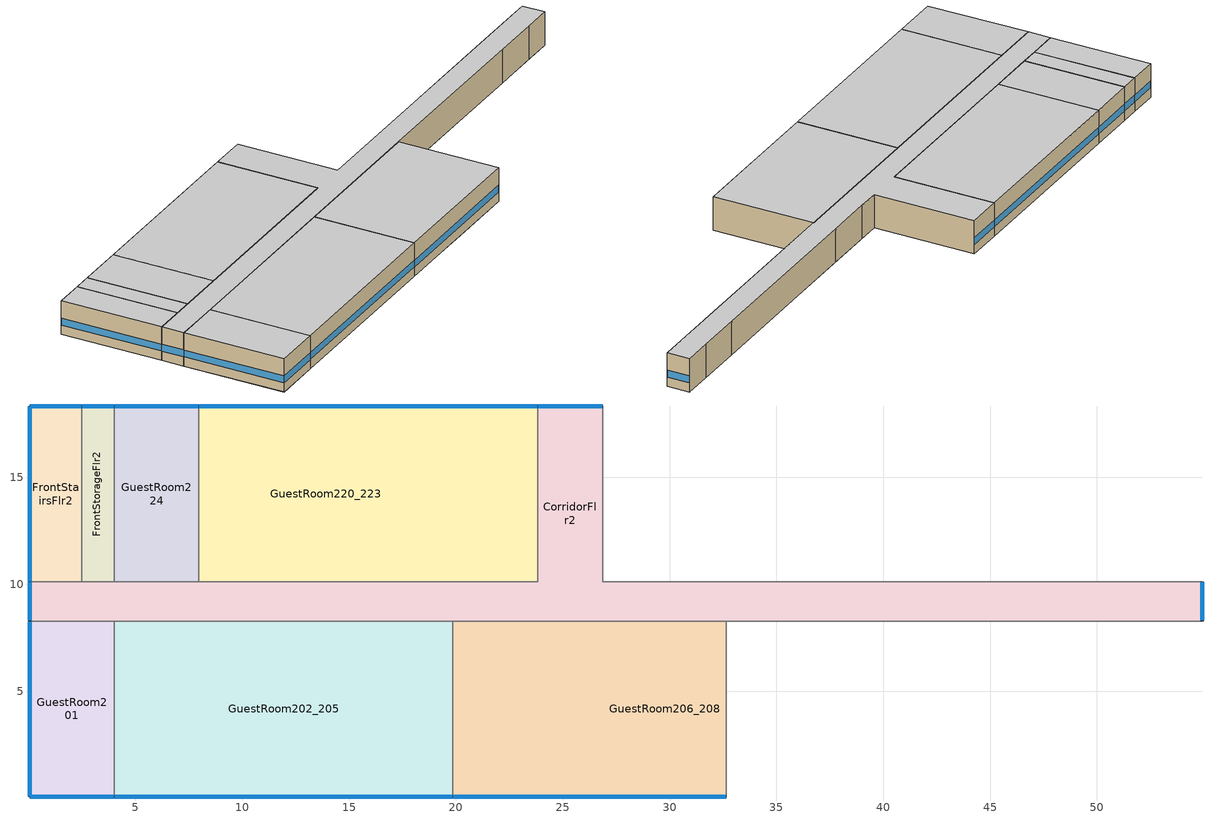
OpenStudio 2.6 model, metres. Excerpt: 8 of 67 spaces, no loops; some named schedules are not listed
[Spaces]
CorridorFlr2
 floor to CorridorFlr1: 26.87,18.34 26.87,10.11 54.91,10.11 54.91,8.28 0.05,8.28 0.05,10.11 23.82,10.11 23.82,18.34 z3.35
 wall outside: 0.05,10.11 0.05,8.28 / 54.91,8.28 54.91,10.11 / 26.87,18.34 23.82,18.34 z3.35:6.1
 wall to GuestRoom201: 0.05,8.28 4.01,8.28 z3.35:6.1
 wall to GuestRoom213: 48.51,8.28 52.47,8.28 z3.35:6.1
 wall to GuestRoom219: 32.66,10.11 28.7,10.11 z3.35:6.1
 wall to GuestRoom209_212: 32.66,8.28 48.51,8.28 z3.35:6.1
 wall to FrontStorageFlr2: 4.01,10.11 2.49,10.11 z3.35:6.1
 wall to RearStairsFlr2: 54.91,10.11 52.47,10.11 z3.35:6.1
 wall to ElevatorCoreFlr2: 28.7,10.11 26.87,10.11 26.87,18.34 z3.35:6.1
 wall to GuestRoom215_218: 48.51,10.11 32.66,10.11 z3.35:6.1
 wall to RearStorageFlr2: 52.47,8.28 54.91,8.28 z3.35:6.1
 wall to FrontStairsFlr2: 2.49,10.11 0.05,10.11 z3.35:6.1
 wall to GuestRoom206_208: 19.86,8.28 32.66,8.28 z3.35:6.1
 wall to GuestRoom220_223: 23.82,18.34 23.82,10.11 7.97,10.11 z3.35:6.1
 wall to GuestRoom202_205: 4.01,8.28 19.86,8.28 z3.35:6.1
 wall to GuestRoom224: 7.97,10.11 4.01,10.11 z3.35:6.1
 wall to GuestRoom214: 52.47,10.11 48.51,10.11 z3.35:6.1
 window: 0.05,10.08 0.05,8.3 / 54.91,8.3 54.91,10.08 z4.11:4.68; 26.85,18.34 23.85,18.34 z4.11:4.67
 ceiling to CorridorFlr3: 54.91,8.28 54.91,10.11 26.87,10.11 26.87,18.34 23.82,18.34 23.82,10.11 0.05,10.11 0.05,8.28 z6.1
GuestRoom201
 floor to FrontLoungeFlr1: 4.01,8.28 4.01,0.05 0.05,0.05 0.05,8.28 z3.35
 wall outside: 0.05,8.28 0.05,0.05 4.01,0.05 z3.35:6.1
 wall to GuestRoom202_205: 4.01,0.05 4.01,8.28 z3.35:6.1
 window: 0.05,8.25 0.05,0.07 / 0.07,0.05 3.99,0.05 z4.11:4.67
 ceiling to GuestRoom301: 4.01,0.05 4.01,8.28 0.05,8.28 0.05,0.05 z6.1
GuestRoom220_223
 floor to FrontOfficeFlr1: 19.86,18.34 19.86,10.11 7.97,10.11 7.97,18.34 z3.35
 floor to ExerciseCenterFlr1: 23.82,18.34 23.82,10.11 19.86,10.11 19.86,18.34 z3.35
 wall outside: 23.82,18.34 7.97,18.34 z3.35:6.1
 wall to GuestRoom224: 7.97,18.34 7.97,10.11 z3.35:6.1
 window: 23.8,18.34 8,18.34 z4.11:4.67
 ceiling to GuestRoom320_323: 23.82,10.11 23.82,18.34 7.97,18.34 7.97,10.11 z6.1
GuestRoom202_205
 floor to FrontLoungeFlr1: 19.86,8.28 19.86,0.05 4.01,0.05 4.01,8.28 z3.35
 wall outside: 4.01,0.05 19.86,0.05 z3.35:6.1
 wall to GuestRoom206_208: 19.86,0.05 19.86,8.28 z3.35:6.1
 window: 4.04,0.05 19.84,0.05 z4.11:4.67
 ceiling to GuestRoom302_305: 19.86,0.05 19.86,8.28 4.01,8.28 4.01,0.05 z6.1
FrontStorageFlr2
 floor to FrontStorageFlr1: 4.01,18.34 4.01,10.11 2.49,10.11 2.49,18.34 z3.35
 wall outside: 4.01,18.34 2.49,18.34 z3.35:6.1
 wall to FrontStairsFlr2: 2.49,18.34 2.49,10.11 z3.35:6.1
 wall to GuestRoom224: 4.01,10.11 4.01,18.34 z3.35:6.1
 window: 3.99,18.34 2.51,18.34 z4.11:4.68
 ceiling to FrontStorageFlr3: 4.01,10.11 4.01,18.34 2.49,18.34 2.49,10.11 z6.1
GuestRoom206_208
 floor to RestroomFlr1: 23.82,8.28 23.82,0.05 19.86,0.05 19.86,8.28 z3.35
 floor to CorridorFlr1: 26.87,8.28 26.87,0.05 23.82,0.05 23.82,8.28 z3.35
 floor to MeetingRoomFlr1: 32.66,8.28 32.66,0.05 26.87,0.05 26.87,8.28 z3.35
 wall outside: 19.86,0.05 32.66,0.05 z3.35:6.1
 wall to GuestRoom209_212: 32.66,0.05 32.66,8.28 z3.35:6.1
 window: 19.89,0.05 32.64,0.05 z4.11:4.67
 ceiling to GuestRoom306_308: 32.66,0.05 32.66,8.28 19.86,8.28 19.86,0.05 z6.1
GuestRoom224
 floor to FrontOfficeFlr1: 7.97,18.34 7.97,10.11 4.01,10.11 4.01,18.34 z3.35
 wall outside: 7.97,18.34 4.01,18.34 z3.35:6.1
 window: 7.95,18.34 4.04,18.34 z4.11:4.67
 ceiling to GuestRoom324: 7.97,10.11 7.97,18.34 4.01,18.34 4.01,10.11 z6.1
FrontStairsFlr2
 floor to FrontStairsFlr1: 2.49,18.34 2.49,10.11 0.05,10.11 0.05,18.34 z3.35
 wall outside: 2.49,18.34 0.05,18.34 0.05,10.11 z3.35:6.1
 window: 2.46,18.34 0.07,18.34 z4.11:4.68; 0.05,18.31 0.05,10.13 z4.11:4.67
 ceiling to FrontStairsFlr3: 2.49,10.11 2.49,18.34 0.05,18.34 0.05,10.11 z6.1
[Site]
Kuujjuaq AP_QC_CAN: Latitude {deg}=58.1; Longitude {deg}=-68.417; Time Zone {hr}=-5; Elevation {m}=39.9; Terrain=Suburbs
[Building]
SmallHotel-CAN_QC_Kuujjuaq.AP.719060_CWEC2016.epw created: 2018-10-11 19:08:58 +0000: North Axis {deg}=180; Default Construction Set=BTAP-Mass at hdd = 8550.0; Standards Number of Stories=4; Standards Number of Above Ground Stories=4; Standards Building Type=SmallHotel
[Site:WaterMainsTemperature]
Calculation Method=Correlation; Annual Average Outdoor Air Temperature {C}=-3.825; Maximum Difference In Monthly Average Outdoor Air Temperatures {deltaC}=36
[Site:GroundTemperature:BuildingSurface]
19.527, 19.502, 19.536, 19.598, 20.002, 21.64, 22.225, 22.375, 21.449, 20.121, 19.802, 19.633
[SizingPeriod:DesignDay] Barometric Pressure {Pa}=100847; Sky Clearness=0; Rain Indicator=0; Snow Indicator=0; Day of Month=21; Daylight Saving Time Indicator=0; Humidity Indicating Type=Wetbulb; Dry-Bulb Temperature Range Modifier Type=DefaultMultipliers
Name | Maximum Dry-Bulb Temperature {C} | Daily Dry-Bulb Temperature Range {deltaC} | Humidity Indicating Conditions at Maximum Dry-Bulb | Wind Speed {m/s} | Wind Direction {deg} | Month | Day Type | Solar Model Indicator | ASHRAE Taub | ASHRAE Taud
Kuujjuaq AP Ann Htg 99.6% Condns DB | -36.2 | 0 | -36.2 | 2.2 | 220 | 1 | WinterDesignDay | ASHRAEClearSky
Kuujjuaq AP Ann Clg .4% Condns DB=>MWB | 24.1 | 10.3 | 16.2 | 4 | 210 | 7 | SummerDesignDay | ASHRAETau | 0.364 | 2.418
[Material:NoMass] Roughness=Smooth; Thermal Absorptance=0.9; Solar Absorptance=0.7
Name | Thermal Resistance {m2-K/W} | Visible Absorptance
Typical Carpet Pad | 0.21648 | 0.8
Typical Insulation 1 | 6.78179 | 0.7
Typical Insulation 2 | 5.19354 | 0.7
Typical Insulation 3 | 7.04224 | 0.7
Typical Carpet Pad 2 | 2.57255 | 0.8
Typical Carpet Pad 3 | 4.69593 | 0.8
Typical Insulation 4 | 0.624982 | 0.7
Typical Insulation 5 | 0.625 | 0.7
[Material]
Name | Roughness | Thickness {m} | Conductivity {W/m-K} | Density {kg/m3} | Specific Heat {J/kg-K} | Thermal Absorptance | Solar Absorptance | Visible Absorptance
100mm Normalweight concrete floor | MediumSmooth | 0.1016 | 2.31 | 2322 | 832
G01 13mm gypsum board | Smooth | 0.0127 | 0.16 | 800 | 1090 | 0.9 | 0.7 | 0.5
G05 25mm wood | MediumSmooth | 0.0254 | 0.15 | 608 | 1630 | 0.9 | 0.5 | 0.5
4 in. Normalweight Concrete Floor | MediumRough | 0.1016 | 2.31 | 2322 | 832 | 0.9 | 0.7 | 0.7
1IN Stucco | Smooth | 0.0253 | 0.6918 | 1858 | 837 | 0.9 | 0.7 | 0.92
8IN CONCRETE HW RefBldg | Rough | 0.2032 | 1.311 | 2240 | 836.8 | 0.9 | 0.7 | 0.7
1/2IN Gypsum | Smooth | 0.0127 | 0.16 | 784.9 | 830 | 0.9 | 0.4 | 0.4
Metal Roof Surface; F08 Metal surface | Smooth | 0.0008 | 45.28 | 7824 | 500 | 0.9 | 0.7 | 0.7
6 in. Normalweight Concrete Floor | MediumRough | 0.1524 | 2.31 | 2322 | 832 | 0.9 | 0.7 | 0.7
[Construction]
BTAP-Int-Floor: 100mm Normalweight concrete floor, Typical Carpet Pad
BTAP-Int-Wall: G01 13mm gypsum board, G01 13mm gypsum board
BTAP-Int-Ceiling: Typical Carpet Pad, 100mm Normalweight concrete floor
BTAP-Ext-DaylightDiffuser: SimpleGlazing
BTAP-Int-Door: G05 25mm wood
BTAP-Ext-Floor-Mass:U-0.142: Typical Insulation 1, 4 in. Normalweight Concrete Floor, Typical Carpet Pad
BTAP-Ext-Wall-Mass:U-0.183: 1IN Stucco, 8IN CONCRETE HW RefBldg, Typical Insulation 2, 1/2IN Gypsum
BTAP-Ext-Roof-Metal:U-0.142: Metal Roof Surface, Typical Insulation 3
BTAP-Grnd-Floor-Mass:U-0.379: 6 in. Normalweight Concrete Floor, Typical Carpet Pad 2
BTAP-Grnd-Roof-Mass:U-0.21: 6 in. Normalweight Concrete Floor, Typical Carpet Pad 3
BTAP-Ext-Door:U-1.6: F08 Metal surface, Typical Insulation 4
BTAP-Ext-OverHeadDoor:U-1.6: Typical Insulation 5
BTAP-Ext-DaylightDiffuser:U=0.160 SHGC=0.600: SimpleGlazing:U=0.160 SHGC=0.600
[DefaultConstructionSet]
BTAP-Mass at hdd = 8550.0: Default Exterior Surface Constructions=BTAP-Mass at hdd = 8550.0; Default Interior Surface Constructions=Default Surface Constructions 2; Default Ground Contact Surface Constructions=BTAP-Mass at hdd = 8550.0 1; Default Exterior SubSurface Constructions=BTAP-Mass at hdd = 8550.0; Default Interior SubSurface Constructions=Default Sub Surface Constructions 2; Interior Partition Construction=BTAP-Int-Door
[DefaultSurfaceConstructions]
Name | Floor Construction | Wall Construction | Roof Ceiling Construction
Default Surface Constructions 2 | BTAP-Int-Floor | BTAP-Int-Wall | BTAP-Int-Ceiling
BTAP-Mass at hdd = 8550.0 | BTAP-Ext-Floor-Mass:U-0.142 | BTAP-Ext-Wall-Mass:U-0.183 | BTAP-Ext-Roof-Metal:U-0.142
BTAP-Mass at hdd = 8550.0 1 | BTAP-Grnd-Floor-Mass:U-0.379 | BTAP-Grnd-Roof-Mass:U-0.21 | BTAP-Grnd-Roof-Mass:U-0.21
[DefaultSubSurfaceConstructions]
Name | Fixed Window Construction | Operable Window Construction | Door Construction | Glass Door Construction | Overhead Door Construction | Skylight Construction | Tubular Daylight Dome Construction | Tubular Daylight Diffuser Construction
Default Sub Surface Constructions 2 | BTAP-Ext-DaylightDiffuser | BTAP-Ext-DaylightDiffuser | BTAP-Int-Door
BTAP-Mass at hdd = 8550.0 | BTAP-Ext-DaylightDiffuser:U=0.160 SHGC=0.600 | BTAP-Ext-DaylightDiffuser:U=0.160 SHGC=0.600 | BTAP-Ext-Door:U-1.6 | BTAP-Ext-DaylightDiffuser:U=0.160 SHGC=0.600 | BTAP-Ext-OverHeadDoor:U-1.6 | BTAP-Ext-DaylightDiffuser:U=0.160 SHGC=0.600 | BTAP-Ext-DaylightDiffuser:U=0.160 SHGC=0.600 | BTAP-Ext-DaylightDiffuser:U=0.160 SHGC=0.600
[WindowMaterial:SimpleGlazingSystem] Solar Heat Gain Coefficient=0.6; Visible Transmittance=0.21
Name | U-Factor {W/m2-K}
SimpleGlazing | 2.2
SimpleGlazing:U=0.160 SHGC=0.600 | 1.6
[Space] Building Story=BuildingStory2
Name | Space Type | Thermal Zone
CorridorFlr2 | Space Function Corr. >= 2.4m wide-sch-F | Sp-CorridorFlr2 Sys-3 Flr-2 Sch-F HPlcmt-north ZN
FrontStairsFlr2 | Space Function Stairway-sch-F | Sp-FrontStairsFlr2 Sys-3 Flr-2 Sch-F HPlcmt-west ZN
GuestRoom224 | Space Function Hway lodging - rooms | Sp-GuestRoom224 Sys-1 Flr-2 Sch-F HPlcmt-north ZN
GuestRoom201 | Space Function Hway lodging - rooms | Sp-GuestRoom201 Sys-1 Flr-2 Sch-F HPlcmt-west ZN
GuestRoom220_223 | Space Function Hway lodging - rooms | Sp-GuestRoom220_223 Sys-1 Flr-2 Sch-F HPlcmt-north ZN
GuestRoom202_205 | Space Function Hway lodging - rooms | Sp-GuestRoom202_205 Sys-1 Flr-2 Sch-F HPlcmt-south ZN
FrontStorageFlr2 | Space Function Storage area - occsens | Sp-FrontStorageFlr2 Sys-4 Flr-2 Sch-E HPlcmt-north ZN
GuestRoom206_208 | Space Function Hway lodging - rooms | Sp-GuestRoom206_208 Sys-1 Flr-2 Sch-F HPlcmt-south ZN
[BuildingStory]
BuildingStory2
[SpaceType] Standards Building Type=Space Function
Name | Default Schedule Set | Design Specification Outdoor Air Object | Standards Space Type
Space Function Corr. >= 2.4m wide-sch-F | Space Function Corr. >= 2.4m wide-sch-F Schedule Set | Space Function Corr. >= 2.4m wide-sch-F Ventilation | Corr. >= 2.4m wide-sch-F
Space Function Stairway-sch-F | Space Function Stairway-sch-F Schedule Set | Space Function Stairway-sch-F Ventilation | Stairway-sch-F
Space Function Storage area - occsens | Space Function Storage area - occsens Schedule Set | Space Function Storage area - occsens Ventilation | Storage area - occsens
Space Function Hway lodging - rooms | Space Function Hway lodging - rooms Schedule Set | Space Function Hway lodging - rooms Ventilation | Hway lodging - rooms
[People:Definition] Number of People Calculation Method=People/Area; Fraction Radiant=0.3
Name | People per Space Floor Area {person/m2}
Space Function Corr. >= 2.4m wide-sch-F People Definition; Space Function Storage area - occsens People Definition | 0.0100104
Space Function Hway lodging - rooms People Definition | 0.0400417
Space Function Stairway-sch-F People Definition | 0.0049514
[People] Work Efficiency Schedule=Work Efficiency Schedule; Clothing Insulation Schedule=Clothing Schedule; Air Velocity Schedule=Air Velocity Schedule; Multiplier=1
Name | People Definition | Space or SpaceType
Space Function Corr. >= 2.4m wide-sch-F People | Space Function Corr. >= 2.4m wide-sch-F People Definition | Space Function Corr. >= 2.4m wide-sch-F
Space Function Hway lodging - rooms People | Space Function Hway lodging - rooms People Definition | Space Function Hway lodging - rooms
Space Function Stairway-sch-F People | Space Function Stairway-sch-F People Definition | Space Function Stairway-sch-F
Space Function Storage area - occsens People | Space Function Storage area - occsens People Definition | Space Function Storage area - occsens
[Lights:Definition] Design Level Calculation Method=Watts/Area; Fraction Radiant=0.5; Fraction Visible=0.2
Name | Watts per Space Floor Area {W/m2}
Space Function Corr. >= 2.4m wide-sch-F Lights Definition | 7.09994
Space Function Hway lodging - rooms Lights Definition | 8.09993
Space Function Stairway-sch-F Lights Definition | 7.39994
Space Function Storage area - occsens Lights Definition | 6.11995
[Lights] Fraction Replaceable=1
Name | Lights Definition | Space or SpaceType
Space Function Corr. >= 2.4m wide-sch-F Lights | Space Function Corr. >= 2.4m wide-sch-F Lights Definition | Space Function Corr. >= 2.4m wide-sch-F
Space Function Hway lodging - rooms Lights | Space Function Hway lodging - rooms Lights Definition | Space Function Hway lodging - rooms
Space Function Stairway-sch-F Lights | Space Function Stairway-sch-F Lights Definition | Space Function Stairway-sch-F
Space Function Storage area - occsens Lights | Space Function Storage area - occsens Lights Definition | Space Function Storage area - occsens
[DesignSpecification:OutdoorAir] Outdoor Air Method=Sum; Outdoor Air Flow per Person {m3/s-person}=0; Outdoor Air Flow Rate {m3/s}=0; Outdoor Air Flow Air Changes per Hour {1/hr}=0
Name | Outdoor Air Flow per Floor Area {m3/s-m2}
Space Function Corr. >= 2.4m wide-sch-F Ventilation; Space Function Stairway-sch-F Ventilation | 0.0003048
Space Function Hway lodging - rooms Ventilation | 0.0005588
Space Function Storage area - occsens Ventilation | 0.0003556
[DefaultScheduleSet] People Activity Level Schedule=NECB-Activity; Infiltration Schedule=Always On
Name | Number of People Schedule | Lighting Schedule | Electric Equipment Schedule
Space Function Corr. >= 2.4m wide-sch-F Schedule Set; Space Function Hway lodging - rooms Schedule Set; Space Function Stairway-sch-F Schedule Set | NECB-F-Occupancy | NECB-F-Lighting | NECB-F-Electric-Equipment
Space Function Storage area - occsens Schedule Set | NECB-E-Occupancy | NECB-E-Lighting | NECB-E-Electric-Equipment
[ThermostatSetpoint:DualSetpoint]
Name | Heating Setpoint Temperature Schedule | Cooling Setpoint Temperature Schedule
Space Function Hway lodging - rooms Thermostat 44; Space Function Hway lodging - rooms Thermostat 45; Space Function Hway lodging - rooms Thermostat 46; Space Function Hway lodging - rooms Thermostat 47; Space Function Hway lodging - rooms Thermostat 48; Space Function Corr. >= 2.4m wide-sch-F Thermostat 6; Space Function Stairway-sch-F Thermostat 12 | NECB-F-Thermostat Setpoint-Heating | NECB-F-Thermostat Setpoint-Cooling
Space Function Storage area - occsens Thermostat 13 | NECB-E-Thermostat Setpoint-Heating | NECB-E-Thermostat Setpoint-Cooling
[ElectricEquipment:Definition] Design Level Calculation Method=Watts/Area; Fraction Radiant=0.5
Name | Watts per Space Floor Area {W/m2}
Space Function Hway lodging - rooms Elec Equip Definition | 2.49998
Space Function Storage area - occsens Elec Equip Definition | 0.999992
[ElectricEquipment]
Name | Electric Equipment Definition | Space or SpaceType
Space Function Hway lodging - rooms Elec Equip | Space Function Hway lodging - rooms Elec Equip Definition | Space Function Hway lodging - rooms
Space Function Storage area - occsens Elec Equip | Space Function Storage area - occsens Elec Equip Definition | Space Function Storage area - occsens
[SpaceInfiltration:DesignFlowRate] Schedule=Always On Discrete; Design Flow Rate Calculation Method=Flow/ExteriorArea; Flow per Exterior Surface Area {m3/s-m2}=0.00025; Constant Term Coefficient=0; Temperature Term Coefficient=0; Velocity Term Coefficient=0.224; Velocity Squared Term Coefficient=0
Name | Space or SpaceType
CorridorFlr2 Infiltration | CorridorFlr2
FrontStairsFlr2 Infiltration | FrontStairsFlr2
FrontStorageFlr2 Infiltration | FrontStorageFlr2
GuestRoom201 Infiltration | GuestRoom201
GuestRoom202_205 Infiltration | GuestRoom202_205
GuestRoom206_208 Infiltration | GuestRoom206_208
GuestRoom220_223 Infiltration | GuestRoom220_223
GuestRoom224 Infiltration | GuestRoom224
[ThermalZone] Use Ideal Air Loads=No
Name | Thermostat
Sp-GuestRoom220_223 Sys-1 Flr-2 Sch-F HPlcmt-north ZN | Space Function Hway lodging - rooms Thermostat 44
Sp-GuestRoom224 Sys-1 Flr-2 Sch-F HPlcmt-north ZN | Space Function Hway lodging - rooms Thermostat 45
Sp-GuestRoom201 Sys-1 Flr-2 Sch-F HPlcmt-west ZN | Space Function Hway lodging - rooms Thermostat 46
Sp-GuestRoom202_205 Sys-1 Flr-2 Sch-F HPlcmt-south ZN | Space Function Hway lodging - rooms Thermostat 47
Sp-GuestRoom206_208 Sys-1 Flr-2 Sch-F HPlcmt-south ZN | Space Function Hway lodging - rooms Thermostat 48
Sp-CorridorFlr2 Sys-3 Flr-2 Sch-F HPlcmt-north ZN | Space Function Corr. >= 2.4m wide-sch-F Thermostat 6
Sp-FrontStairsFlr2 Sys-3 Flr-2 Sch-F HPlcmt-west ZN | Space Function Stairway-sch-F Thermostat 12
Sp-FrontStorageFlr2 Sys-4 Flr-2 Sch-E HPlcmt-north ZN | Space Function Storage area - occsens Thermostat 13
[Schedule:Ruleset]
Clothing Schedule: Default Day Schedule=Clothing Schedule Default Winter Clothes
Air Velocity Schedule: Default Day Schedule=Air Velocity Schedule Default
Work Efficiency Schedule: Default Day Schedule=Work Efficiency Schedule Default
NECB-F-Occupancy: Default Day Schedule=NECB-F-Occupancy Default
NECB-Activity: Default Day Schedule=NECB-Activity Default; Summer Design Day Schedule=NECB-Activity Summer Design Day; Winter Design Day Schedule=NECB-Activity Winter Design Day
NECB-F-Lighting: Default Day Schedule=NECB-F-Lighting Default
NECB-F-Electric-Equipment: Default Day Schedule=NECB-F-Electric-Equipment Default
Always On: Default Day Schedule=Always On Default
NECB-F-Thermostat Setpoint-Heating: Default Day Schedule=NECB-F-Thermostat Setpoint-Heating Default
NECB-F-Thermostat Setpoint-Cooling: Default Day Schedule=NECB-F-Thermostat Setpoint-Cooling Default
NECB-E-Occupancy: Default Day Schedule=NECB-E-Occupancy Default
NECB-E-Lighting: Default Day Schedule=NECB-E-Lighting Default
NECB-E-Electric-Equipment: Default Day Schedule=NECB-E-Electric-Equipment Default
NECB-E-Thermostat Setpoint-Heating: Default Day Schedule=NECB-E-Thermostat Setpoint-Heating Default
NECB-E-Thermostat Setpoint-Cooling: Default Day Schedule=NECB-E-Thermostat Setpoint-Cooling Default
[Schedule:Day]
Clothing Schedule Default Winter Clothes; Always On Default: 24, 0, 1
Work Efficiency Schedule Default: 24, 0, 0
NECB-F-Occupancy Default: 7, 0, 0.9, 8, 0, 0.7, 10, 0, 0.4, 16, 0, 0.2, 17, 0, 0.3, 20, 0, 0.5, 22, 0, 0.7, 23, 0, 0.8, 24, 0, 0.9
NECB-Activity Default; NECB-Activity Winter Design Day; NECB-Activity Summer Design Day: 24, 0, 130
NECB-F-Lighting Default; NECB-F-Electric-Equipment Default: 1, 0, 0.3, 3, 0, 0.2, 6, 0, 0.1, 7, 0, 0.2, 8, 0, 0.4, 9, 0, 0.5, 11, 0, 0.4, 12, 0, 0.3, 19, 0, 0.2, 20, 0, 0.6, 21, 0, 0.8, 22, 0, 0.9, 23, 0, 0.8, 24, 0, 0.6
NECB-F-Thermostat Setpoint-Heating Default: 1, 0, 22, 7, 0, 18, 8, 0, 20, 24, 0, 22
NECB-F-Thermostat Setpoint-Cooling Default: 24, 0, 24
NECB-E-Thermostat Setpoint-Heating Default: 7, 0, 18, 8, 0, 20, 19, 0, 22, 24, 0, 18
NECB-E-Thermostat Setpoint-Cooling Default: 7, 0, 35, 19, 0, 24, 24, 0, 35
[Schedule:Rule] Date Specification Type=DateRange; Start Month=1; Start Day=1; End Month=12; End Day=31
Name | Schedule Ruleset | Rule Order | Day Schedule | Apply Monday | Apply Tuesday | Apply Wednesday | Apply Thursday | Apply Friday | Apply Saturday | Apply Sunday
Schedule Rule 2 | NECB-F-Occupancy | 2 | NECB-F-Occupancy Default|Wkdy Day | Yes | Yes | Yes | Yes | Yes
Schedule Rule 3 | NECB-F-Occupancy | 1 | NECB-F-Occupancy Sat Day |  |  |  |  |  | Yes
Schedule Rule 4 | NECB-F-Occupancy | 0 | NECB-F-Occupancy Sun|Hol Day |  |  |  |  |  |  | Yes
Schedule Rule 5 | NECB-F-Lighting | 2 | NECB-F-Lighting Default|Wkdy Day | Yes | Yes | Yes | Yes | Yes
Schedule Rule 6 | NECB-F-Lighting | 1 | NECB-F-Lighting Sat Day |  |  |  |  |  | Yes
Schedule Rule 7 | NECB-F-Lighting | 0 | NECB-F-Lighting Sun|Hol Day |  |  |  |  |  |  | Yes
Schedule Rule 8 | NECB-F-Electric-Equipment | 2 | NECB-F-Electric-Equipment Default|Wkdy Day | Yes | Yes | Yes | Yes | Yes
Schedule Rule 9 | NECB-F-Electric-Equipment | 1 | NECB-F-Electric-Equipment Sat Day |  |  |  |  |  | Yes
Schedule Rule 10 | NECB-F-Electric-Equipment | 0 | NECB-F-Electric-Equipment Sun|Hol Day |  |  |  |  |  |  | Yes
Schedule Rule 11 | NECB-F-Thermostat Setpoint-Heating | 2 | NECB-F-Thermostat Setpoint-Heating Default|Wkdy Day | Yes | Yes | Yes | Yes | Yes
Schedule Rule 12 | NECB-F-Thermostat Setpoint-Heating | 1 | NECB-F-Thermostat Setpoint-Heating Sat Day |  |  |  |  |  | Yes
Schedule Rule 13 | NECB-F-Thermostat Setpoint-Heating | 0 | NECB-F-Thermostat Setpoint-Heating Sun|Hol Day |  |  |  |  |  |  | Yes
Schedule Rule 14 | NECB-F-Thermostat Setpoint-Cooling | 2 | NECB-F-Thermostat Setpoint-Cooling Default|Wkdy Day | Yes | Yes | Yes | Yes | Yes
Schedule Rule 15 | NECB-F-Thermostat Setpoint-Cooling | 1 | NECB-F-Thermostat Setpoint-Cooling Sat Day |  |  |  |  |  | Yes
Schedule Rule 16 | NECB-F-Thermostat Setpoint-Cooling | 0 | NECB-F-Thermostat Setpoint-Cooling Sun|Hol Day |  |  |  |  |  |  | Yes
Schedule Rule 86 | NECB-E-Thermostat Setpoint-Heating | 2 | NECB-E-Thermostat Setpoint-Heating Default|Wkdy Day | Yes | Yes | Yes | Yes | Yes
Schedule Rule 87 | NECB-E-Thermostat Setpoint-Heating | 1 | NECB-E-Thermostat Setpoint-Heating Sat Day |  |  |  |  |  | Yes
Schedule Rule 88 | NECB-E-Thermostat Setpoint-Heating | 0 | NECB-E-Thermostat Setpoint-Heating Sun|Hol Day |  |  |  |  |  |  | Yes
Schedule Rule 89 | NECB-E-Thermostat Setpoint-Cooling | 2 | NECB-E-Thermostat Setpoint-Cooling Default|Wkdy Day | Yes | Yes | Yes | Yes | Yes
Schedule Rule 90 | NECB-E-Thermostat Setpoint-Cooling | 1 | NECB-E-Thermostat Setpoint-Cooling Sat Day |  |  |  |  |  | Yes
Schedule Rule 91 | NECB-E-Thermostat Setpoint-Cooling | 0 | NECB-E-Thermostat Setpoint-Cooling Sun|Hol Day |  |  |  |  |  |  | Yes
[Schedule:Constant]
Always On Discrete: Value=1
